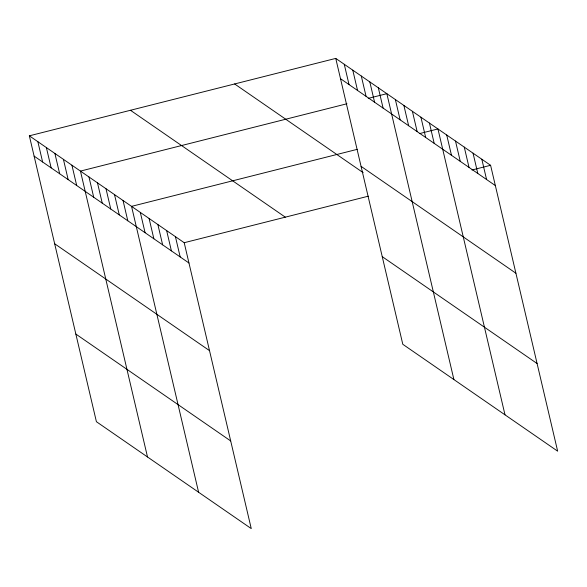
<?xml version="1.0" encoding="UTF-8"?>
<svg xmlns="http://www.w3.org/2000/svg" width="587" height="587" viewBox="0 0 587 587"><rect width="100%" height="100%" fill="white"/><g stroke="black" fill="none" stroke-linecap="round" stroke-linejoin="round"><path stroke-width="0.88" d="M29.35 135.824L184.201 242.71L251.251 528.593L96.407 421.708L29.35 135.824L335.749 58.406L490.593 165.292L557.65 451.176L402.799 344.29L335.749 58.406M346.939 103.76L80.448 171.096L147.506 456.979M368.225 98.381L386.848 93.678L453.905 379.562M357.234 149.34L131.547 206.367L198.604 492.258M419.323 133.653L437.946 128.949L505.003 414.833M184.201 242.71L368.298 196.19M471.97 169.995L490.593 165.292M340.504 78.695L495.355 185.58M361.064 166.341L515.914 273.226M234.639 83.956L363.162 172.666M382.247 256.644L537.09 363.529M130.461 110.275L285.311 217.161M34.112 156.113L188.955 262.998M54.664 243.759L209.515 350.644M75.848 334.062L230.691 440.947M481.824 159.231L486.579 179.519M473.049 153.178L477.803 173.466M464.273 147.117L469.028 167.412M455.497 141.063L460.259 161.352M446.722 135.003L451.484 155.298M429.435 123.072L434.189 143.36M420.916 117.187L425.67 137.483M412.397 111.31L417.159 131.605M403.878 105.433L408.64 125.721M395.367 99.555L400.121 119.843M378.329 87.793L383.091 108.089M369.817 81.916L374.572 102.211M361.298 76.039L366.061 96.327M352.78 70.161L357.542 90.449M344.268 64.284L349.023 84.572M175.425 236.656L180.18 256.945M166.649 230.596L171.404 250.884M157.874 224.542L162.636 244.83M149.098 218.481L153.86 238.777M140.322 212.428L145.084 232.716M123.035 200.49L127.79 220.778M114.516 194.613L119.278 214.901M105.998 188.735L110.76 209.023M97.486 182.858L102.241 203.146M88.967 176.973L93.722 197.269M71.93 165.218L76.692 185.507M63.418 159.341L68.173 179.629M54.899 153.464L59.661 173.752M46.38 147.579L51.142 167.875M37.869 141.702L42.624 161.99"/></g></svg>
